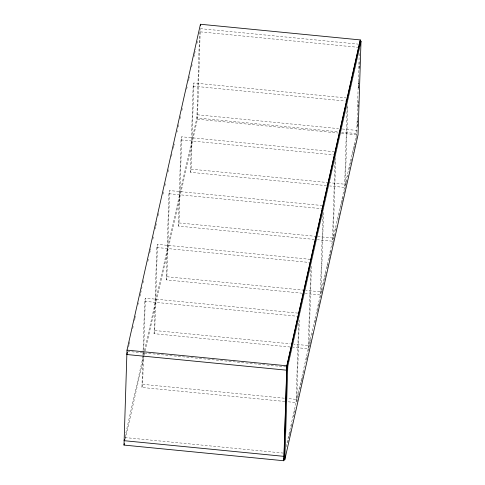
<?xml version="1.0" encoding="UTF-8"?>
<svg xmlns="http://www.w3.org/2000/svg" width="485" height="485" viewBox="0 0 485 485"><rect width="100%" height="100%" fill="white"/><g stroke="black" fill="none" stroke-linecap="round" stroke-linejoin="round"><path stroke-width="0.36" stroke-dasharray="2.42 1.82" d="M284.804 401.465L141.923 387.46L142.929 355.711M142.954 354.959L144.651 301.294L145.361 298.154L298.014 313.116M141.923 387.46L142.632 384.32L145.361 298.154M290.157 347.005L154.048 333.668L156.77 247.502L157.479 244.361L310.139 259.323M154.048 333.668L154.751 330.527L157.479 244.361M302.282 293.219L166.167 279.875L168.895 193.709L169.604 190.569L322.258 205.531M166.167 279.875L166.876 276.735L169.604 190.569M314.401 239.426L178.292 226.083L181.02 139.916L181.723 136.782L334.383 151.738M178.292 226.083L178.995 222.942L181.723 136.782M326.526 185.634L190.411 172.296L193.139 86.13L193.848 82.99L346.502 97.952M190.411 172.296L191.12 169.156L193.848 82.99M199.596 31.78L196.868 117.946L338.603 131.835M144.312 354.929L197.437 119.201L200.281 29.397M298.596 323.204L296.086 402.568L285.556 401.538M299.306 320.064L296.79 399.428L287.769 398.543M310.721 269.411L308.205 348.776L293.164 347.302M311.425 266.271L308.915 345.635L293.874 344.162M322.864 214.867L320.33 294.983L305.289 293.51M323.55 212.478L321.04 291.843L305.999 290.369M334.989 161.075L332.449 241.197L317.414 239.717M335.693 157.934L333.159 238.056L317.366 236.504M347.108 107.282L344.574 187.404L329.533 185.931M347.769 105.657L345.284 184.264L329.491 182.712M359.233 53.489L356.693 133.611L341.616 132.132M357.433 126.361L357.7 118.067M358.033 107.506L358.294 99.213M358.651 87.9L358.894 80.352M359.276 68.288L359.512 60.746M357.524 126.694L357.694 121.402M358.148 107.039L358.288 102.505M358.742 88.143L358.912 82.85M359.367 68.494L359.512 63.959M128.525 347.139L129.028 344.92M129.192 344.186L129.859 341.228M132.69 328.666L133.187 326.447M134.521 320.536L135.024 318.318M135.188 317.578L135.521 316.105M138.189 304.277L138.522 302.804M140.019 296.147L140.517 293.934M140.686 293.195L142.014 287.284M143.014 282.846L143.518 280.633M147.846 261.421L148.343 259.202M149.677 253.291L150.174 251.072M150.344 250.333L150.677 248.853M152.842 239.25L153.509 236.292M155.17 228.902L155.673 226.689M155.837 225.949L156.837 221.512M158.171 215.601L158.668 213.388M163.002 194.17L163.5 191.957M164.833 186.04L165.664 182.348M167.998 172.005L168.665 169.047M171.496 156.485L171.993 154.266M173.327 148.355L173.824 146.137M173.994 145.397L174.321 143.924M176.989 132.096L177.322 130.623M178.153 126.924L178.656 124.706M179.983 118.795L180.82 115.103M181.82 110.665L182.318 108.452M186.646 89.24L187.149 87.021M188.477 81.11L188.98 78.891M189.144 78.152L189.477 76.672M191.642 67.069L192.478 63.371M193.976 56.721L194.473 54.508M194.643 53.768L195.643 49.331M196.971 43.42L197.474 41.207M124.966 436.997L143.287 355.711M143.451 354.971L197.577 114.806L338.554 128.622M125.33 439.174L144.148 355.669M286.126 446.752L357.124 131.726M287.787 442.544L289.121 436.639M289.284 435.9L289.781 433.687M289.951 432.947L290.448 430.735M291.279 427.042L292.279 422.611M293.613 416.706L295.274 409.322M296.941 401.938L297.602 398.985M297.772 398.246L298.269 396.033M298.439 395.293L298.936 393.08M299.766 389.388L301.264 382.744M301.434 382.004L301.931 379.785M302.094 379.052L302.598 376.833M303.428 373.141L303.762 371.668M306.423 359.852L306.756 358.379M306.92 357.639L307.423 355.42M308.418 350.995L309.751 345.084M309.915 344.35L310.418 342.131M310.582 341.391L311.085 339.179M311.916 335.487L312.746 331.795M314.911 322.198L315.905 317.766M317.238 311.861L318.239 307.429M318.403 306.69L318.9 304.477M319.069 303.737L319.566 301.524M320.397 297.832L321.234 294.14M321.397 293.401L321.901 291.188M322.064 290.448L322.561 288.236M323.398 284.543L324.895 277.899M325.059 277.159L325.556 274.946M325.726 274.207L326.223 271.988M327.054 268.296L327.387 266.823M327.557 266.083L328.054 263.87M329.054 259.439L329.715 256.486M329.885 255.747L330.382 253.534M330.552 252.794L331.049 250.581M332.049 246.15L333.377 240.245M333.547 239.505L334.044 237.286M334.213 236.553L334.711 234.334M335.541 230.642L336.541 226.216M337.869 220.305L338.87 215.88M339.033 215.14L339.536 212.921M340.531 208.495L341.864 202.584M342.028 201.851L342.531 199.632M342.695 198.892L343.198 196.68M344.029 192.988L345.526 186.343M345.69 185.603L346.193 183.391M346.357 182.651L346.854 180.438M347.69 176.746L348.024 175.267M349.352 169.362L350.352 164.93M350.516 164.191L351.019 161.978M351.182 161.238L351.68 159.025M352.68 154.594L354.014 148.689M354.177 147.949L354.674 145.736M354.844 144.997L355.341 142.784M356.172 139.092L357.008 135.4M200.305 28.639L358.621 44.159M200.347 31.852L357.918 47.3M193.139 86.13L347.302 101.238M342.325 128.992L357.403 130.471M197.437 119.201L338.415 133.017M341.434 133.308L357.263 134.86M181.02 139.916L335.177 155.03M191.12 169.156L328.739 182.639M168.895 193.709L323.058 208.817M178.995 222.942L316.614 236.431M156.77 247.502L310.933 262.609M166.876 276.735L302.992 290.078M144.651 301.294L298.815 316.402M154.751 330.527L290.115 343.792M127.567 351.389L285.889 366.902M142.632 384.32L284.762 398.246M124.839 437.555L283.161 453.069"/><path stroke-width="0.73" d="M284.489 457.791L283.822 460.75L123.996 445.084L127.003 350.14L200.444 24.25L360.27 39.916L360.222 41.377M200.396 25.711L200.444 24.25M283.822 460.75L286.829 365.799L360.27 39.916M283.961 459.531L286.92 366.005L360.131 41.134L361.004 41.219L358.045 134.745L284.834 459.616L283.961 459.531L284.459 457.313M284.834 459.616L287.793 366.09L361.004 41.219M127.361 352.31L126.864 354.529L286.69 370.194M124.469 439.216L124.136 440.695L283.961 456.361M123.996 445.084L124.33 443.611M127.003 350.14L286.829 365.799M286.92 366.005L287.793 366.09"/></g></svg>
